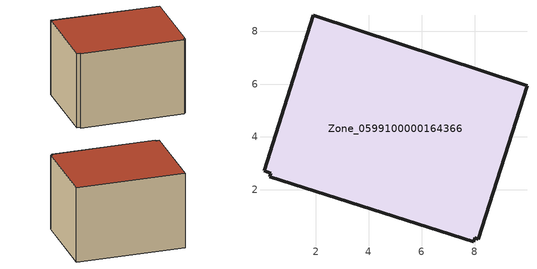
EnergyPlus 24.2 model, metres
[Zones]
Zone_0599100000164366
 floor ground (C_G): 1.91,8.6 9.98,5.93 8.15,0.14 8.02,0.19 7.97,0.04 0.27,2.5 0.3,2.64 0.04,2.72 z0
 wall outside (C_F): 9.98,5.93 1.91,8.6 0.04,2.72 0.3,2.64 0.27,2.5 7.97,0.04 8.02,0.19 8.15,0.14 9.98,5.93 z0:6.07
 roof outside (C_R): 8.02,0.19 8.15,0.14 9.98,5.93 1.91,8.6 0.04,2.72 0.3,2.64 0.27,2.5 7.97,0.04 z6.07
[BUILDING]
Pand.0599100000164366: North Axis=0; Terrain=City; Loads Convergence Tolerance Value=0.04; Temperature Convergence Tolerance Value=0.4; Solar Distribution=FullExterior; Maximum Number of Warmup Days=25; Minimum Number of Warmup Days=1
[Site:Location]
Rotterdam.The.Hague.AP_ZH_NLD Design_Conditions: Latitude=51.96; Longitude=4.45; Time Zone=1; Elevation=-4.5
[SITE:GROUNDTEMPERATURE:BUILDINGSURFACE]
18, 18, 18, 18, 18, 18, 18, 18, 18, 18, 18, 18
[MATERIAL] Thermal Absorptance=0.9; Solar Absorptance=0.7; Visible Absorptance=0.7
Name | Roughness | Thickness | Conductivity | Density | Specific Heat
G.TC.1946-1964 | MediumSmooth | 0.15 | 1 | 540 | 1210
F.TC.1946-1964 | Rough | 0.3 | 0.857143 | 1920 | 840
R.TC.1946-1964 | MediumRough | 0.2 | 0.235294 | 1500 | 1000
[CONSTRUCTION]
C_G: G.TC.1946-1964
C_F: F.TC.1946-1964
C_R: R.TC.1946-1964
[ZONE]
Zone_0599100000164366: Type=1; Multiplier=1; Ceiling Height=Autocalculate; Volume=Autocalculate; Floor Area=autocalculate; Part of Total Floor Area=Yes
[ZONEINFILTRATION:DESIGNFLOWRATE]
Infil_Zone_0599100000164366: Zone or ZoneList or Space or SpaceList=Zone_0599100000164366; Schedule=AlwaysOn; Design Flow Rate Calculation Method=Flow/Area; Flow Rate per Floor Area=0.003; Constant Term Coefficient=1; Temperature Term Coefficient=0; Velocity Term Coefficient=0; Velocity Squared Term Coefficient=0
[HVACTEMPLATE:ZONE:IDEALLOADSAIRSYSTEM]
Zone_0599100000164366: Maximum Heating Supply Air Temperature=50; Minimum Cooling Supply Air Temperature=13; Maximum Heating Supply Air Humidity Ratio=0.0156; Minimum Cooling Supply Air Humidity Ratio=0.0077; Heating Limit=NoLimit; Cooling Limit=NoLimit; Dehumidification Control Type=ConstantSensibleHeatRatio; Cooling Sensible Heat Ratio=0.7; Dehumidification Setpoint=60; Humidification Control Type=None; Humidification Setpoint=30; Outdoor Air Method=None; Outdoor Air Flow Rate per Person=0.00944; Outdoor Air Flow Rate per Zone Floor Area=0; Outdoor Air Flow Rate per Zone=0; Demand Controlled Ventilation Type=None; Outdoor Air Economizer Type=NoEconomizer; Heat Recovery Type=None; Sensible Heat Recovery Effectiveness=0.7; Latent Heat Recovery Effectiveness=0.65
[ZONECONTROL:THERMOSTAT]
ThermostatControl_Zone_0599100000164366: Zone or ZoneList=Zone_0599100000164366; Control Type Schedule=DualSetpointControlType; Control 1=Thermostat_Zone_0599100000164366; Temperature Difference Between Cutout And Setpoint=0
[THERMOSTATSETPOINT:DUALSETPOINT]
Thermostat_Zone_0599100000164366: Heating Setpoint Temperature Schedule=HeatingSetpoint_Zone_0599100000164366; Cooling Setpoint Temperature Schedule=CoolingSetpoint_Zone_0599100000164366
[SCHEDULE:COMPACT]
HeatingSetpoint_Zone_0599100000164366: Through: 12/31, For: AllDays, Until: 24:00, 21
CoolingSetpoint_Zone_0599100000164366: Through: 12/31, For: AllDays, Until: 24:00, 24
DualSetpointControlType: Through: 12/31, For: AllDays, Until: 24:00, 4
AlwaysOn: Through: 12/31, For: AllDays, Until: 24:00, 1
